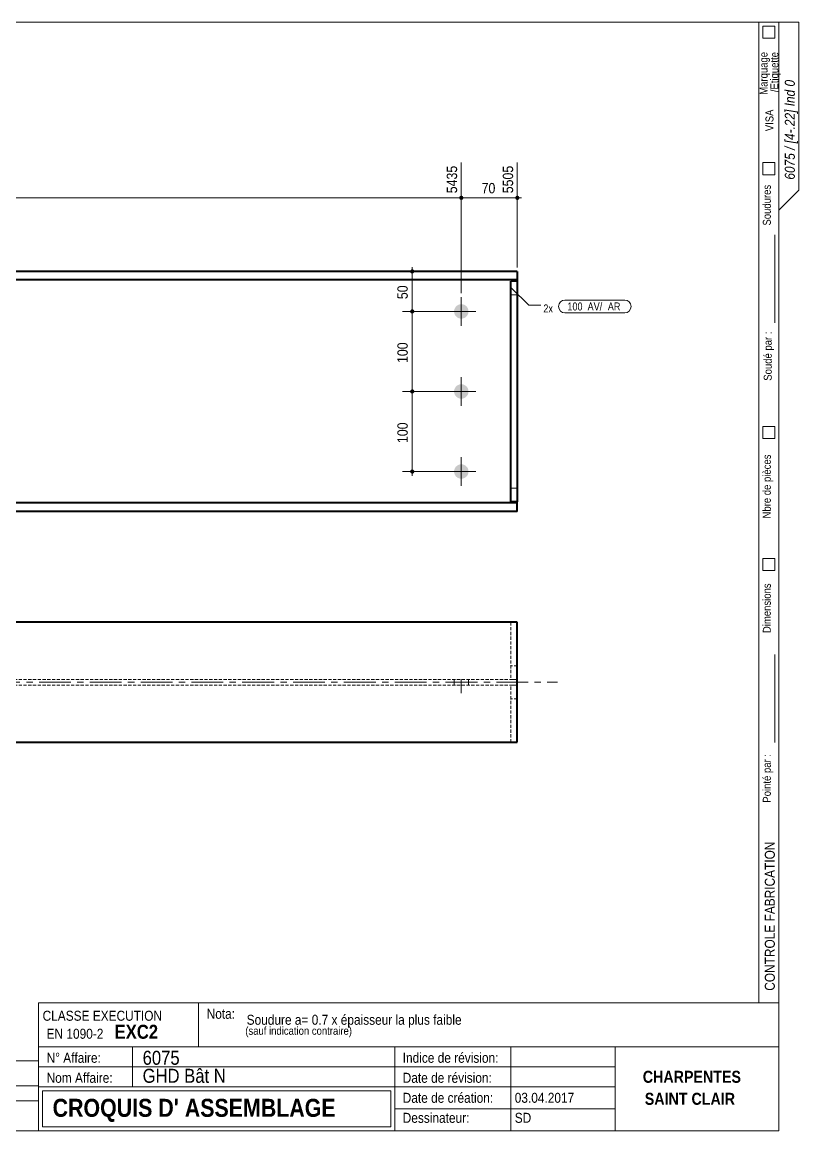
# Model space of a CAD drawing. Header units: millimetres. Extents: x 2 to 410, y 5 to 282.
# Drawn here: x 215.9 to 410, y 5 to 282 of the extents above; entities that cross this region are included whole.
import ezdxf

# ---------------------------------------------------------------- set-up
doc = ezdxf.new("R2010")
doc.units = ezdxf.units.MM
for name, pattern in [('AXES', [12.7, 7.9375, -1.5875, 1.5875, -1.5875]), ('CACHE2', [1.190625, 0.79375, -0.396875]), ('INTERROMPUX2', [9.525, 6.35, -3.175])]:
    doc.linetypes.add(name, pattern=pattern)
for name, color, linetype, lineweight in [('Autre type objet', 1, 'Continuous', 0), ('Axe', 1, 'Continuous', 0), ('Boulon', 7, 'Continuous', 0), ('Cache', 7, 'Continuous', 0), ('Cotation', 7, 'Continuous', 0), ('Feuille dessin', 5, 'Continuous', 0), ('Piece', 2, 'Continuous', 0), ('Repère pièce', 3, 'Continuous', 0)]:
    doc.layers.add(name, color=color, linetype=linetype, lineweight=lineweight)
doc.styles.add('ARIAL', font='ARIAL.TTF')
doc.styles.add('ARIAL_BOLD', font='ARIALBD.TTF')
doc.styles.add('ARIAL_ITALIC', font='ARIALI.TTF')
doc.styles.add('ARIAL_NARROW', font='ARIAL.TTF')
doc.styles.add('COMIC_SANS_MS', font='COMIC.TTF')

# ---------------------------------------------------------------- blocks, each defined once
blk = doc.blocks.new('*A1')
at = {"layer": 'Boulon'}
for points in [[(327.44, 209.69), (327.44, 209.64), (327.44, 209.6), (327.44, 209.55), (327.43, 209.51), (327.43, 209.47), (327.42, 209.42), (327.41, 209.38), (327.4, 209.34), (327.39, 209.29), (327.38, 209.25), (327.37, 209.21), (327.35, 209.17), (327.34, 209.12), (327.32, 209.08), (327.31, 209.04), (327.29, 209), (327.27, 208.96), (327.25, 208.92), (327.23, 208.88), (327.21, 208.84), (327.19, 208.81), (327.17, 208.77), (327.14, 208.73), (327.12, 208.69), (327.09, 208.66), (327.06, 208.62), (327.04, 208.59), (327.01, 208.56), (326.98, 208.52), (326.95, 208.49), (326.92, 208.46), (326.89, 208.43), (326.85, 208.4), (326.82, 208.37), (326.79, 208.34), (326.75, 208.31), (326.72, 208.29), (326.68, 208.26), (326.64, 208.23), (326.61, 208.21), (326.57, 208.19), (326.53, 208.16), (326.49, 208.14), (326.45, 208.12), (326.41, 208.1), (326.37, 208.09), (326.33, 208.07), (326.29, 208.05), (326.25, 208.04), (326.21, 208.02), (326.17, 208.01), (326.12, 208), (326.08, 207.98), (326.04, 207.97), (326, 207.97), (325.95, 207.96), (325.91, 207.95), (325.86, 207.94), (325.82, 207.94), (325.78, 207.94), (325.73, 207.93), (325.69, 207.93), (325.64, 207.93), (325.6, 207.93), (325.56, 207.93), (325.51, 207.94), (325.47, 207.94), (325.42, 207.94), (325.38, 207.95), (325.34, 207.96), (325.29, 207.97), (325.25, 207.97), (325.21, 207.98), (325.16, 208), (325.12, 208.01), (325.08, 208.02), (325.04, 208.04), (325, 208.05), (324.96, 208.07), (324.92, 208.09), (324.88, 208.1), (324.84, 208.12), (324.8, 208.14), (324.76, 208.16), (324.72, 208.19), (324.68, 208.21), (324.64, 208.23), (324.61, 208.26), (324.57, 208.29), (324.54, 208.31), (324.5, 208.34), (324.47, 208.37), (324.44, 208.4), (324.4, 208.43), (324.37, 208.46), (324.34, 208.49), (324.31, 208.52), (324.28, 208.56), (324.25, 208.59), (324.23, 208.62), (324.2, 208.66), (324.17, 208.69), (324.15, 208.73), (324.12, 208.77), (324.1, 208.81), (324.08, 208.84), (324.06, 208.88), (324.04, 208.92), (324.02, 208.96), (324, 209), (323.98, 209.04), (323.97, 209.08), (323.95, 209.12), (323.94, 209.17), (323.92, 209.21), (323.91, 209.25), (323.9, 209.29), (323.89, 209.34), (323.88, 209.38), (323.87, 209.42), (323.86, 209.47), (323.86, 209.51), (323.85, 209.55), (323.85, 209.6), (323.85, 209.64), (323.85, 209.69), (323.84, 209.73), (323.85, 209.77), (323.85, 209.82), (323.85, 209.86), (323.85, 209.91), (323.86, 209.95), (323.86, 209.99), (323.87, 210.04), (323.88, 210.08), (323.89, 210.13), (323.9, 210.17), (323.91, 210.21), (323.92, 210.25), (323.94, 210.3), (323.95, 210.34), (323.97, 210.38), (323.98, 210.42), (324, 210.46), (324.02, 210.5), (324.04, 210.54), (324.06, 210.58), (324.08, 210.62), (324.1, 210.66), (324.12, 210.69), (324.15, 210.73), (324.17, 210.77), (324.2, 210.8), (324.23, 210.84), (324.25, 210.87), (324.28, 210.91), (324.31, 210.94), (324.34, 210.97), (324.37, 211), (324.4, 211.03), (324.44, 211.06), (324.47, 211.09), (324.5, 211.12), (324.54, 211.15), (324.57, 211.18), (324.61, 211.2), (324.64, 211.23), (324.68, 211.25), (324.72, 211.27), (324.76, 211.3), (324.8, 211.32), (324.84, 211.34), (324.88, 211.36), (324.92, 211.38), (324.96, 211.39), (325, 211.41), (325.04, 211.43), (325.08, 211.44), (325.12, 211.45), (325.16, 211.47), (325.21, 211.48), (325.25, 211.49), (325.29, 211.5), (325.34, 211.5), (325.38, 211.51), (325.42, 211.52), (325.47, 211.52), (325.51, 211.53), (325.56, 211.53), (325.6, 211.53), (325.64, 211.53), (325.69, 211.53), (325.73, 211.53), (325.78, 211.53), (325.82, 211.52), (325.86, 211.52), (325.91, 211.51), (325.95, 211.5), (326, 211.5), (326.04, 211.49), (326.08, 211.48), (326.12, 211.47), (326.17, 211.45), (326.21, 211.44), (326.25, 211.43), (326.29, 211.41), (326.33, 211.39), (326.37, 211.38), (326.41, 211.36), (326.45, 211.34), (326.49, 211.32), (326.53, 211.3), (326.57, 211.27), (326.61, 211.25), (326.64, 211.23), (326.68, 211.2), (326.72, 211.18), (326.75, 211.15), (326.79, 211.12), (326.82, 211.09), (326.85, 211.06), (326.89, 211.03), (326.92, 211), (326.95, 210.97), (326.98, 210.94), (327.01, 210.91), (327.04, 210.87), (327.06, 210.84), (327.09, 210.8), (327.12, 210.77), (327.14, 210.73), (327.17, 210.69), (327.19, 210.66), (327.21, 210.62), (327.23, 210.58), (327.25, 210.54), (327.27, 210.5), (327.29, 210.46), (327.31, 210.42), (327.32, 210.38), (327.34, 210.34), (327.35, 210.3), (327.37, 210.25), (327.38, 210.21), (327.39, 210.17), (327.4, 210.13), (327.41, 210.08), (327.42, 210.04), (327.43, 209.99), (327.43, 209.95), (327.44, 209.91), (327.44, 209.86), (327.44, 209.82), (327.44, 209.77), (327.44, 209.73)], [(327.44, 189.69), (327.44, 189.64), (327.44, 189.6), (327.44, 189.55), (327.43, 189.51), (327.43, 189.47), (327.42, 189.42), (327.41, 189.38), (327.4, 189.34), (327.39, 189.29), (327.38, 189.25), (327.37, 189.21), (327.35, 189.17), (327.34, 189.12), (327.32, 189.08), (327.31, 189.04), (327.29, 189), (327.27, 188.96), (327.25, 188.92), (327.23, 188.88), (327.21, 188.84), (327.19, 188.81), (327.17, 188.77), (327.14, 188.73), (327.12, 188.69), (327.09, 188.66), (327.06, 188.62), (327.04, 188.59), (327.01, 188.56), (326.98, 188.52), (326.95, 188.49), (326.92, 188.46), (326.89, 188.43), (326.85, 188.4), (326.82, 188.37), (326.79, 188.34), (326.75, 188.31), (326.72, 188.29), (326.68, 188.26), (326.64, 188.23), (326.61, 188.21), (326.57, 188.19), (326.53, 188.16), (326.49, 188.14), (326.45, 188.12), (326.41, 188.1), (326.37, 188.09), (326.33, 188.07), (326.29, 188.05), (326.25, 188.04), (326.21, 188.02), (326.17, 188.01), (326.12, 188), (326.08, 187.98), (326.04, 187.97), (326, 187.97), (325.95, 187.96), (325.91, 187.95), (325.86, 187.94), (325.82, 187.94), (325.78, 187.94), (325.73, 187.93), (325.69, 187.93), (325.64, 187.93), (325.6, 187.93), (325.56, 187.93), (325.51, 187.94), (325.47, 187.94), (325.42, 187.94), (325.38, 187.95), (325.34, 187.96), (325.29, 187.97), (325.25, 187.97), (325.21, 187.98), (325.16, 188), (325.12, 188.01), (325.08, 188.02), (325.04, 188.04), (325, 188.05), (324.96, 188.07), (324.92, 188.09), (324.88, 188.1), (324.84, 188.12), (324.8, 188.14), (324.76, 188.16), (324.72, 188.19), (324.68, 188.21), (324.64, 188.23), (324.61, 188.26), (324.57, 188.29), (324.54, 188.31), (324.5, 188.34), (324.47, 188.37), (324.44, 188.4), (324.4, 188.43), (324.37, 188.46), (324.34, 188.49), (324.31, 188.52), (324.28, 188.56), (324.25, 188.59), (324.23, 188.62), (324.2, 188.66), (324.17, 188.69), (324.15, 188.73), (324.12, 188.77), (324.1, 188.81), (324.08, 188.84), (324.06, 188.88), (324.04, 188.92), (324.02, 188.96), (324, 189), (323.98, 189.04), (323.97, 189.08), (323.95, 189.12), (323.94, 189.17), (323.92, 189.21), (323.91, 189.25), (323.9, 189.29), (323.89, 189.34), (323.88, 189.38), (323.87, 189.42), (323.86, 189.47), (323.86, 189.51), (323.85, 189.55), (323.85, 189.6), (323.85, 189.64), (323.85, 189.69), (323.84, 189.73), (323.85, 189.77), (323.85, 189.82), (323.85, 189.86), (323.85, 189.91), (323.86, 189.95), (323.86, 189.99), (323.87, 190.04), (323.88, 190.08), (323.89, 190.13), (323.9, 190.17), (323.91, 190.21), (323.92, 190.25), (323.94, 190.3), (323.95, 190.34), (323.97, 190.38), (323.98, 190.42), (324, 190.46), (324.02, 190.5), (324.04, 190.54), (324.06, 190.58), (324.08, 190.62), (324.1, 190.66), (324.12, 190.69), (324.15, 190.73), (324.17, 190.77), (324.2, 190.8), (324.23, 190.84), (324.25, 190.87), (324.28, 190.91), (324.31, 190.94), (324.34, 190.97), (324.37, 191), (324.4, 191.03), (324.44, 191.06), (324.47, 191.09), (324.5, 191.12), (324.54, 191.15), (324.57, 191.18), (324.61, 191.2), (324.64, 191.23), (324.68, 191.25), (324.72, 191.27), (324.76, 191.3), (324.8, 191.32), (324.84, 191.34), (324.88, 191.36), (324.92, 191.38), (324.96, 191.39), (325, 191.41), (325.04, 191.43), (325.08, 191.44), (325.12, 191.45), (325.16, 191.47), (325.21, 191.48), (325.25, 191.49), (325.29, 191.5), (325.34, 191.5), (325.38, 191.51), (325.42, 191.52), (325.47, 191.52), (325.51, 191.53), (325.56, 191.53), (325.6, 191.53), (325.64, 191.53), (325.69, 191.53), (325.73, 191.53), (325.78, 191.53), (325.82, 191.52), (325.86, 191.52), (325.91, 191.51), (325.95, 191.5), (326, 191.5), (326.04, 191.49), (326.08, 191.48), (326.12, 191.47), (326.17, 191.45), (326.21, 191.44), (326.25, 191.43), (326.29, 191.41), (326.33, 191.39), (326.37, 191.38), (326.41, 191.36), (326.45, 191.34), (326.49, 191.32), (326.53, 191.3), (326.57, 191.27), (326.61, 191.25), (326.64, 191.23), (326.68, 191.2), (326.72, 191.18), (326.75, 191.15), (326.79, 191.12), (326.82, 191.09), (326.85, 191.06), (326.89, 191.03), (326.92, 191), (326.95, 190.97), (326.98, 190.94), (327.01, 190.91), (327.04, 190.87), (327.06, 190.84), (327.09, 190.8), (327.12, 190.77), (327.14, 190.73), (327.17, 190.69), (327.19, 190.66), (327.21, 190.62), (327.23, 190.58), (327.25, 190.54), (327.27, 190.5), (327.29, 190.46), (327.31, 190.42), (327.32, 190.38), (327.34, 190.34), (327.35, 190.3), (327.37, 190.25), (327.38, 190.21), (327.39, 190.17), (327.4, 190.13), (327.41, 190.08), (327.42, 190.04), (327.43, 189.99), (327.43, 189.95), (327.44, 189.91), (327.44, 189.86), (327.44, 189.82), (327.44, 189.77), (327.44, 189.73)], [(327.44, 169.69), (327.44, 169.64), (327.44, 169.6), (327.44, 169.55), (327.43, 169.51), (327.43, 169.47), (327.42, 169.42), (327.41, 169.38), (327.4, 169.34), (327.39, 169.29), (327.38, 169.25), (327.37, 169.21), (327.35, 169.17), (327.34, 169.12), (327.32, 169.08), (327.31, 169.04), (327.29, 169), (327.27, 168.96), (327.25, 168.92), (327.23, 168.88), (327.21, 168.84), (327.19, 168.81), (327.17, 168.77), (327.14, 168.73), (327.12, 168.69), (327.09, 168.66), (327.06, 168.62), (327.04, 168.59), (327.01, 168.56), (326.98, 168.52), (326.95, 168.49), (326.92, 168.46), (326.89, 168.43), (326.85, 168.4), (326.82, 168.37), (326.79, 168.34), (326.75, 168.31), (326.72, 168.29), (326.68, 168.26), (326.64, 168.23), (326.61, 168.21), (326.57, 168.19), (326.53, 168.16), (326.49, 168.14), (326.45, 168.12), (326.41, 168.1), (326.37, 168.09), (326.33, 168.07), (326.29, 168.05), (326.25, 168.04), (326.21, 168.02), (326.17, 168.01), (326.12, 168), (326.08, 167.98), (326.04, 167.97), (326, 167.97), (325.95, 167.96), (325.91, 167.95), (325.86, 167.94), (325.82, 167.94), (325.78, 167.94), (325.73, 167.93), (325.69, 167.93), (325.64, 167.93), (325.6, 167.93), (325.56, 167.93), (325.51, 167.94), (325.47, 167.94), (325.42, 167.94), (325.38, 167.95), (325.34, 167.96), (325.29, 167.97), (325.25, 167.97), (325.21, 167.98), (325.16, 168), (325.12, 168.01), (325.08, 168.02), (325.04, 168.04), (325, 168.05), (324.96, 168.07), (324.92, 168.09), (324.88, 168.1), (324.84, 168.12), (324.8, 168.14), (324.76, 168.16), (324.72, 168.19), (324.68, 168.21), (324.64, 168.23), (324.61, 168.26), (324.57, 168.29), (324.54, 168.31), (324.5, 168.34), (324.47, 168.37), (324.44, 168.4), (324.4, 168.43), (324.37, 168.46), (324.34, 168.49), (324.31, 168.52), (324.28, 168.56), (324.25, 168.59), (324.23, 168.62), (324.2, 168.66), (324.17, 168.69), (324.15, 168.73), (324.12, 168.77), (324.1, 168.81), (324.08, 168.84), (324.06, 168.88), (324.04, 168.92), (324.02, 168.96), (324, 169), (323.98, 169.04), (323.97, 169.08), (323.95, 169.12), (323.94, 169.17), (323.92, 169.21), (323.91, 169.25), (323.9, 169.29), (323.89, 169.34), (323.88, 169.38), (323.87, 169.42), (323.86, 169.47), (323.86, 169.51), (323.85, 169.55), (323.85, 169.6), (323.85, 169.64), (323.85, 169.69), (323.84, 169.73), (323.85, 169.77), (323.85, 169.82), (323.85, 169.86), (323.85, 169.91), (323.86, 169.95), (323.86, 169.99), (323.87, 170.04), (323.88, 170.08), (323.89, 170.13), (323.9, 170.17), (323.91, 170.21), (323.92, 170.25), (323.94, 170.3), (323.95, 170.34), (323.97, 170.38), (323.98, 170.42), (324, 170.46), (324.02, 170.5), (324.04, 170.54), (324.06, 170.58), (324.08, 170.62), (324.1, 170.66), (324.12, 170.69), (324.15, 170.73), (324.17, 170.77), (324.2, 170.8), (324.23, 170.84), (324.25, 170.87), (324.28, 170.91), (324.31, 170.94), (324.34, 170.97), (324.37, 171), (324.4, 171.03), (324.44, 171.06), (324.47, 171.09), (324.5, 171.12), (324.54, 171.15), (324.57, 171.18), (324.61, 171.2), (324.64, 171.23), (324.68, 171.25), (324.72, 171.27), (324.76, 171.3), (324.8, 171.32), (324.84, 171.34), (324.88, 171.36), (324.92, 171.38), (324.96, 171.39), (325, 171.41), (325.04, 171.43), (325.08, 171.44), (325.12, 171.45), (325.16, 171.47), (325.21, 171.48), (325.25, 171.49), (325.29, 171.5), (325.34, 171.5), (325.38, 171.51), (325.42, 171.52), (325.47, 171.52), (325.51, 171.53), (325.56, 171.53), (325.6, 171.53), (325.64, 171.53), (325.69, 171.53), (325.73, 171.53), (325.78, 171.53), (325.82, 171.52), (325.86, 171.52), (325.91, 171.51), (325.95, 171.5), (326, 171.5), (326.04, 171.49), (326.08, 171.48), (326.12, 171.47), (326.17, 171.45), (326.21, 171.44), (326.25, 171.43), (326.29, 171.41), (326.33, 171.39), (326.37, 171.38), (326.41, 171.36), (326.45, 171.34), (326.49, 171.32), (326.53, 171.3), (326.57, 171.27), (326.61, 171.25), (326.64, 171.23), (326.68, 171.2), (326.72, 171.18), (326.75, 171.15), (326.79, 171.12), (326.82, 171.09), (326.85, 171.06), (326.89, 171.03), (326.92, 171), (326.95, 170.97), (326.98, 170.94), (327.01, 170.91), (327.04, 170.87), (327.06, 170.84), (327.09, 170.8), (327.12, 170.77), (327.14, 170.73), (327.17, 170.69), (327.19, 170.66), (327.21, 170.62), (327.23, 170.58), (327.25, 170.54), (327.27, 170.5), (327.29, 170.46), (327.31, 170.42), (327.32, 170.38), (327.34, 170.34), (327.35, 170.3), (327.37, 170.25), (327.38, 170.21), (327.39, 170.17), (327.4, 170.13), (327.41, 170.08), (327.42, 170.04), (327.43, 169.99), (327.43, 169.95), (327.44, 169.91), (327.44, 169.86), (327.44, 169.82), (327.44, 169.77), (327.44, 169.73)]]:
    blk.add_hatch(color=256, dxfattribs=at).paths.add_polyline_path(points, flags=17)
at = {"layer": 'Boulon', "linetype": 'Continuous', "lineweight": 0}
for p, q in [((325.64, 213.33), (325.64, 206.13)), ((322.04, 209.73), (329.24, 209.73)), ((325.64, 193.33), (325.64, 186.13)), ((322.04, 189.73), (329.24, 189.73)), ((325.64, 173.33), (325.64, 166.13)), ((322.04, 169.73), (329.24, 169.73))]:
    blk.add_line(p, q, dxfattribs=at)
blk = doc.blocks.new('*A3')
at = {"layer": 'Cache', "color": 7, "linetype": 'CACHE2', "lineweight": 20}
blk.add_line((339.644337, 162.190804), (339.644337, 217.270803), dxfattribs=at)
at = {"layer": 'Piece', "color": 2, "linetype": 'Continuous', "lineweight": 40}
for p, q in [((339.644337, 219.730803), (182.014338, 219.730803)), ((339.644337, 219.730803), (339.644337, 217.270803)), ((339.644337, 217.590803), (182.014338, 217.590803)), ((339.644337, 161.870803), (182.014338, 161.870803)), ((339.644337, 159.730803), (339.644337, 162.190804)), ((339.644337, 159.730803), (182.014338, 159.730803))]:
    blk.add_line(p, q, dxfattribs=at)
blk = doc.blocks.new('*A4')
at = {"layer": 'Cache', "color": 7, "linetype": 'CACHE2', "lineweight": 20}
for p, q in [((339.644337, 213.870803), (338.044337, 213.870803)), ((339.644337, 165.590804), (338.044337, 165.590804)), ((338.044337, 165.590804), (338.044337, 162.190804)), ((339.644337, 162.190804), (339.644337, 165.590804))]:
    blk.add_line(p, q, dxfattribs=at)
at = {"layer": 'Piece', "color": 2, "linetype": 'Continuous', "lineweight": 40}
for p, q in [((339.644338, 217.270803), (338.044338, 217.270803)), ((338.044338, 162.190804), (338.044338, 217.270803)), ((339.644338, 217.270803), (339.644338, 162.190804)), ((339.644338, 162.190804), (338.044338, 162.190804))]:
    blk.add_line(p, q, dxfattribs=at)
blk = doc.blocks.new('*A5')
at = {"layer": 'Cache', "color": 7, "linetype": 'CACHE2', "lineweight": 20}
for p, q in [((339.644336, 217.270803), (338.044335, 217.270803)), ((338.044336, 217.270803), (338.044335, 162.190804)), ((339.644335, 162.190804), (339.644336, 217.270803)), ((338.044336, 213.870803), (339.644336, 213.870803)), ((338.044336, 165.590804), (339.644336, 165.590804)), ((338.044335, 162.190804), (339.644336, 162.190804))]:
    blk.add_line(p, q, dxfattribs=at)
blk = doc.blocks.new('*A6')
at = {"layer": 'Boulon', "linetype": 'INTERROMPUX2', "lineweight": 0}
for p, q in [((323.844622, 116.363803), (323.844622, 117.783803)), ((323.844622, 116.363803), (323.844622, 117.783803)), ((323.844622, 116.363803), (323.844622, 117.783803)), ((325.644622, 114.363802), (325.644622, 117.783802)), ((325.644622, 114.363802), (325.644622, 117.783802)), ((325.644622, 114.363802), (325.644622, 117.783802)), ((327.444622, 116.363803), (327.444622, 117.783803)), ((327.444622, 116.363803), (327.444622, 117.783803)), ((327.444622, 116.363803), (327.444622, 117.783803))]:
    blk.add_line(p, q, dxfattribs=at)
blk = doc.blocks.new('*A8')
at = {"layer": 'Axe', "color": 1, "linetype": 'AXES', "lineweight": 15}
blk.add_line((182.014338, 117.073803), (349.644337, 117.073803), dxfattribs=at)
at = {"layer": 'Cache', "color": 7, "linetype": 'CACHE2', "lineweight": 20}
for p, q in [((339.644337, 117.783803), (182.014338, 117.783803)), ((339.644337, 116.363803), (182.014338, 116.363803))]:
    blk.add_line(p, q, dxfattribs=at)
at = {"layer": 'Piece', "color": 2, "linetype": 'Continuous', "lineweight": 40}
for p, q in [((339.644337, 132.073803), (182.014338, 132.073803)), ((339.644337, 102.073803), (339.644337, 132.073803)), ((182.014338, 102.073803), (339.644337, 102.073803))]:
    blk.add_line(p, q, dxfattribs=at)
blk = doc.blocks.new('*A9')
at = {"layer": 'Cache', "color": 7, "linetype": 'CACHE2', "lineweight": 20}
for p, q in [((338.044338, 102.0938), (338.044337, 116.3438)), ((338.044337, 116.3438), (339.644337, 116.3438)), ((339.644338, 102.0938), (339.644337, 116.3438)), ((339.644337, 112.9438), (338.044337, 112.9438)), ((339.644338, 102.0938), (338.044338, 102.0938))]:
    blk.add_line(p, q, dxfattribs=at)
blk = doc.blocks.new('*A10')
at = {"layer": 'Cache', "color": 7, "linetype": 'CACHE2', "lineweight": 20}
for p, q in [((339.644335, 132.0538), (338.044335, 132.0538)), ((338.044335, 132.0538), (338.044336, 117.8038)), ((339.644336, 117.8038), (339.644335, 132.0538)), ((339.644336, 121.2038), (338.044336, 121.2038)), ((338.044336, 117.8038), (339.644336, 117.8038))]:
    blk.add_line(p, q, dxfattribs=at)
blk = doc.blocks.new('*A11')
at = {"layer": 'Feuille dessin', "linetype": 'Continuous', "lineweight": 0}
for p, q in [((405, 282), (5, 282)), ((405, 5), (405, 282)), ((5, 5), (405, 5))]:
    blk.add_line(p, q, dxfattribs=at)
blk = doc.blocks.new('*A12')
at = {"layer": 'Autre type objet', "linetype": 'Continuous', "lineweight": 0}
for p, q in [((400, 37), (400, 282)), ((400, 282), (410, 282)), ((401, 281), (401, 278)), ((404, 281), (401, 281)), ((404, 278), (404, 281)), ((405, 37), (405, 282)), ((410, 282), (410, 240)), ((401, 278), (404, 278)), ((404, 246.898947), (401, 246.898947)), ((401, 246.898947), (401, 243.898947)), ((404, 243.898947), (404, 246.898947)), ((401, 243.898947), (404, 243.898947)), ((410, 240), (405, 235)), ((404, 206.87143), (404, 228.87143)), ((401, 181), (401, 178)), ((404, 181), (401, 181)), ((404, 178), (404, 181)), ((401, 178), (404, 178)), ((401, 148), (401, 145)), ((404, 148), (401, 148)), ((404, 145), (404, 148)), ((401, 145), (404, 145)), ((404, 102), (404, 124)), ((400, 37), (405, 37))]:
    blk.add_line(p, q, dxfattribs=at)
at = {"layer": 'Autre type objet', "width": 0.85}
for s, height, style, p in [('Marquage', 2, 'ARIAL', (402.175102, 263.861793)), ('/Etiquette', 2, 'ARIAL', (404.882157, 264.509258)), ('6075 / [4-.22] Ind 0', 2.5, 'ARIAL_ITALIC', (409, 242.657715)), ('VISA', 2, 'ARIAL', (403.660159, 254.754913)), ('Soudures', 2, 'ARIAL', (403, 231.189963)), ('Soudé par :', 2, 'ARIAL', (403.230161, 192.415081)), ('Nbre de pièces', 2, 'ARIAL', (403, 158)), ('Dimensions', 2, 'ARIAL', (403, 129.364258)), ('Pointé par :', 2, 'ARIAL', (403, 87)), ('CONTROLE FABRICATION', 2.5, 'ARIAL', (404, 40))]:
    blk.add_text(s, height=height, rotation=90, dxfattribs=dict(at, style=style)).set_placement(p)
blk = doc.blocks.new('*A13')
at = {"layer": 'Autre type objet', "linetype": 'Continuous', "lineweight": 0}
for p, q in [((220, 37), (405, 37)), ((220, 37), (220, 26)), ((260, 37), (260, 26)), ((405, 37), (405, 26)), ((220, 26), (405, 26))]:
    blk.add_line(p, q, dxfattribs=at)
at = {"layer": 'Autre type objet', "width": 0.85}
for s, height, style, p in [('CLASSE EXECUTION', 2.5, 'ARIAL', (221, 32.5)), ('Nota:', 2.5, 'ARIAL', (262, 33)), ('Soudure a= 0.7 x épaisseur la plus faible', 2.5, 'ARIAL', (272, 31.5)), ('EN 1090-2', 2.5, 'ARIAL', (222, 28)), ('EXC2', 3.5, 'ARIAL_BOLD', (239, 28)), (' (sauf indication contraire)', 2, 'ARIAL', (271, 29))]:
    blk.add_text(s, height=height, dxfattribs=dict(at, style=style)).set_placement(p)
blk = doc.blocks.new('*A14')
at = {"layer": 'Autre type objet', "linetype": 'Continuous', "lineweight": 0}
for p, q in [((35, 22.526986), (220, 22.526986)), ((35.000031, 22.526887), (35, 12.5)), ((89, 22.192397), (124, 22.192397)), ((89, 16.624117), (89, 22.192397)), ((124, 22.192397), (124, 16.624117)), ((177.006307, 22.526553), (177, 12.5)), ((197.000069, 22.525594), (197, 12.5)), ((219.999994, 22.526914), (220, 12.5)), ((124, 16.624117), (89, 16.624117)), ((35, 16.25), (220, 16.25)), ((54, 16.25), (54, 12.5)), ((101, 16.25), (101, 12.5)), ((111, 16.25), (111, 12.5)), ((130, 16.25), (130, 12.5)), ((159, 16.25), (159, 12.5)), ((35, 12.5), (220, 12.5)), ((35, 12.5), (35, 8.75)), ((54, 12.5), (54, 8.75)), ((101, 12.5), (101, 8.75)), ((111, 12.5), (111, 8.75)), ((130, 12.5), (130, 8.75)), ((159, 12.5), (159, 8.75)), ((177, 12.5), (177, 8.75)), ((197, 12.5), (197, 8.75)), ((220, 12.5), (220, 8.75)), ((35, 8.75), (35, 5)), ((54, 8.75), (54, 5)), ((101, 8.75), (101, 5)), ((111, 8.75), (111, 5)), ((130, 8.75), (130, 5)), ((159, 8.75), (159, 5)), ((177, 8.75), (177, 5)), ((197, 8.75), (197, 5)), ((220, 8.75), (220, 5))]:
    blk.add_line(p, q, dxfattribs=at)
at = {"layer": 'Autre type objet', "width": 0.85}
for s, height, style, p in [('TOLERANCES ESSENTIELLES CONFORMES A LA NORME 1090-1', 2.5, 'ARIAL_BOLD', (38, 23.677143)), ('LISTE POUR UN ASSEMBLAGE:', 2.5, 'ARIAL', (36, 18.028635)), ('Rep:', 3, 'ARIAL_NARROW', (89.824804, 17.841901)), ('4-22', 4, 'ARIAL', (100.65625, 17.5)), ('Qtité:', 3, 'ARIAL', (131.03794, 17.899058)), ('1', 3.5, 'ARIAL', (140.83694, 17.899058)), ('6.5', 3.5, 'ARIAL', (183.758911, 17.5)), ('234.9', 3.5, 'ARIAL', (203.3302, 17.5)), ('Repère', 2.5, 'ARIAL', (39, 13.5)), ('Profil', 2.5, 'ARIAL', (72, 13.5)), ('Qté', 2.5, 'ARIAL', (103, 13.5)), ('Matériau', 2.5, 'ARIAL', (114, 13.5)), ('Revêtement', 2.5, 'ARIAL', (134, 13.5)), ('Longueur', 2.5, 'ARIAL', (161, 13.5)), ('Peinture', 2.5, 'ARIAL', (180, 13.5)), ('Poids', 2.5, 'ARIAL', (204, 13.5)), ('54', 2, 'ARIAL', (37, 10)), ('IPE300', 2, 'ARIAL', (55, 9.75)), ('1', 2, 'ARIAL', (107.186523, 9.75)), ('S275JR', 2, 'ARIAL', (116.259277, 9.75)), ('PEINTURE', 2, 'ARIAL', (137.896973, 9.75)), ('5505', 2, 'ARIAL', (166.070312, 9.75)), ('6.4', 2, 'ARIAL', (187.295898, 9.75)), ('232.5', 2, 'ARIAL', (206.663086, 10)), ('100', 2, 'ARIAL', (37, 6.25)), ('PL8*71', 2, 'ARIAL', (55, 6)), ('2', 2, 'ARIAL', (107.186523, 6)), ('S235JR', 2, 'ARIAL', (116.259277, 6)), ('275', 2, 'ARIAL', (167.553711, 6)), ('0.0', 2, 'ARIAL', (187.295898, 6)), ('1.2', 2, 'ARIAL', (209.629883, 6.25))]:
    blk.add_text(s, height=height, dxfattribs=dict(at, style=style)).set_placement(p)
blk = doc.blocks.new('*A15')
at = {"layer": 'Autre type objet', "linetype": 'Continuous', "lineweight": 0}
for p, q in [((220, 26), (405, 26)), ((220, 26), (220, 5)), ((243.5, 26), (243.5, 16)), ((309, 26), (309, 5)), ((338, 26), (338, 5)), ((364.113616, 5), (364.113616, 26)), ((405, 5), (405, 26)), ((220, 21), (364.091573, 20.947521)), ((220, 16), (309, 16)), ((221, 15), (308, 15)), ((221, 6), (221, 15)), ((308, 15), (308, 6)), ((309, 16), (364.1638, 15.995557)), ((309, 10.5), (364.091381, 10.5)), ((308, 6), (221, 6)), ((220, 5), (405, 5))]:
    blk.add_line(p, q, dxfattribs=at)
at = {"layer": 'Autre type objet', "width": 0.85}
for s, height, style, p in [('6075', 3.5, 'ARIAL', (246, 21.5)), ('N° Affaire:', 2.5, 'ARIAL_NARROW', (222, 22)), ('Indice de révision:', 2.5, 'ARIAL_NARROW', (311, 22)), ('Nom Affaire:', 2.5, 'ARIAL_NARROW', (222, 17)), ('GHD Bât N', 3.5, 'ARIAL', (246, 17)), ('Date de révision:', 2.5, 'ARIAL_NARROW', (311, 17)), ('CHARPENTES', 3, 'ARIAL_BOLD', (371, 17)), ('Date de création:', 2.5, 'ARIAL_NARROW', (311, 12)), ('03.04.2017', 2.5, 'ARIAL', (339, 12)), ('SAINT CLAIR', 3, 'ARIAL_BOLD', (371.5, 11.5)), ("CROQUIS D' ASSEMBLAGE", 4.5, 'ARIAL_BOLD', (223.5, 8.5)), ('Dessinateur:', 2.5, 'ARIAL_NARROW', (311, 7)), ('SD', 2.5, 'ARIAL', (339, 7))]:
    blk.add_text(s, height=height, dxfattribs=dict(at, style=style)).set_placement(p)
blk = doc.blocks.new('*A20')
at = {"layer": 'Cotation'}
for points in [[(313.35, 189.21), (313.33, 189.21), (313.3, 189.22), (313.28, 189.22), (313.25, 189.23), (313.23, 189.23), (313.2, 189.24), (313.18, 189.25), (313.15, 189.26), (313.13, 189.27), (313.11, 189.28), (313.09, 189.3), (313.07, 189.31), (313.05, 189.33), (313.03, 189.35), (313.01, 189.36), (312.99, 189.38), (312.97, 189.4), (312.96, 189.42), (312.94, 189.44), (312.93, 189.46), (312.92, 189.49), (312.91, 189.51), (312.9, 189.53), (312.89, 189.56), (312.88, 189.58), (312.87, 189.6), (312.87, 189.63), (312.86, 189.65), (312.86, 189.68), (312.86, 189.71), (312.86, 189.73), (312.86, 189.76), (312.86, 189.78), (312.86, 189.81), (312.87, 189.83), (312.87, 189.86), (312.88, 189.88), (312.89, 189.91), (312.9, 189.93), (312.91, 189.95), (312.92, 189.98), (312.93, 190), (312.94, 190.02), (312.96, 190.04), (312.97, 190.06), (312.99, 190.08), (313.01, 190.1), (313.03, 190.12), (313.05, 190.13), (313.07, 190.15), (313.09, 190.16), (313.11, 190.18), (313.13, 190.19), (313.15, 190.2), (313.18, 190.21), (313.2, 190.22), (313.23, 190.23), (313.25, 190.24), (313.28, 190.24), (313.3, 190.25), (313.33, 190.25), (313.35, 190.25), (313.38, 190.25), (313.4, 190.25), (313.43, 190.25), (313.45, 190.25), (313.48, 190.24), (313.5, 190.24), (313.53, 190.23), (313.55, 190.22), (313.58, 190.21), (313.6, 190.2), (313.62, 190.19), (313.64, 190.18), (313.67, 190.16), (313.69, 190.15), (313.71, 190.13), (313.73, 190.12), (313.74, 190.1), (313.76, 190.08), (313.78, 190.06), (313.79, 190.04), (313.81, 190.02), (313.82, 190), (313.84, 189.98), (313.85, 189.95), (313.86, 189.93), (313.87, 189.91), (313.87, 189.88), (313.88, 189.86), (313.89, 189.83), (313.89, 189.81), (313.89, 189.78), (313.9, 189.76), (313.9, 189.73), (313.9, 189.71), (313.89, 189.68), (313.89, 189.65), (313.89, 189.63), (313.88, 189.6), (313.87, 189.58), (313.87, 189.56), (313.86, 189.53), (313.85, 189.51), (313.84, 189.49), (313.82, 189.46), (313.81, 189.44), (313.79, 189.42), (313.78, 189.4), (313.76, 189.38), (313.74, 189.36), (313.73, 189.35), (313.71, 189.33), (313.69, 189.31), (313.67, 189.3), (313.64, 189.28), (313.62, 189.27), (313.6, 189.26), (313.58, 189.25), (313.55, 189.24), (313.53, 189.23), (313.5, 189.23), (313.48, 189.22), (313.45, 189.22), (313.43, 189.21), (313.4, 189.21), (313.38, 189.21)], [(313.35, 169.21), (313.33, 169.21), (313.3, 169.22), (313.28, 169.22), (313.25, 169.23), (313.23, 169.23), (313.2, 169.24), (313.18, 169.25), (313.15, 169.26), (313.13, 169.27), (313.11, 169.28), (313.09, 169.3), (313.07, 169.31), (313.05, 169.33), (313.03, 169.35), (313.01, 169.36), (312.99, 169.38), (312.97, 169.4), (312.96, 169.42), (312.94, 169.44), (312.93, 169.46), (312.92, 169.49), (312.91, 169.51), (312.9, 169.53), (312.89, 169.56), (312.88, 169.58), (312.87, 169.6), (312.87, 169.63), (312.86, 169.65), (312.86, 169.68), (312.86, 169.71), (312.86, 169.73), (312.86, 169.76), (312.86, 169.78), (312.86, 169.81), (312.87, 169.83), (312.87, 169.86), (312.88, 169.88), (312.89, 169.91), (312.9, 169.93), (312.91, 169.95), (312.92, 169.98), (312.93, 170), (312.94, 170.02), (312.96, 170.04), (312.97, 170.06), (312.99, 170.08), (313.01, 170.1), (313.03, 170.12), (313.05, 170.13), (313.07, 170.15), (313.09, 170.16), (313.11, 170.18), (313.13, 170.19), (313.15, 170.2), (313.18, 170.21), (313.2, 170.22), (313.23, 170.23), (313.25, 170.24), (313.28, 170.24), (313.3, 170.25), (313.33, 170.25), (313.35, 170.25), (313.38, 170.25), (313.4, 170.25), (313.43, 170.25), (313.45, 170.25), (313.48, 170.24), (313.5, 170.24), (313.53, 170.23), (313.55, 170.22), (313.58, 170.21), (313.6, 170.2), (313.62, 170.19), (313.64, 170.18), (313.67, 170.16), (313.69, 170.15), (313.71, 170.13), (313.73, 170.12), (313.74, 170.1), (313.76, 170.08), (313.78, 170.06), (313.79, 170.04), (313.81, 170.02), (313.82, 170), (313.84, 169.98), (313.85, 169.95), (313.86, 169.93), (313.87, 169.91), (313.87, 169.88), (313.88, 169.86), (313.89, 169.83), (313.89, 169.81), (313.89, 169.78), (313.9, 169.76), (313.9, 169.73), (313.9, 169.71), (313.89, 169.68), (313.89, 169.65), (313.89, 169.63), (313.88, 169.6), (313.87, 169.58), (313.87, 169.56), (313.86, 169.53), (313.85, 169.51), (313.84, 169.49), (313.82, 169.46), (313.81, 169.44), (313.79, 169.42), (313.78, 169.4), (313.76, 169.38), (313.74, 169.36), (313.73, 169.35), (313.71, 169.33), (313.69, 169.31), (313.67, 169.3), (313.64, 169.28), (313.62, 169.27), (313.6, 169.26), (313.58, 169.25), (313.55, 169.24), (313.53, 169.23), (313.5, 169.23), (313.48, 169.22), (313.45, 169.22), (313.43, 169.21), (313.4, 169.21), (313.38, 169.21)]]:
    blk.add_hatch(color=256, dxfattribs=at).paths.add_polyline_path(points, flags=17)
at = {"layer": 'Cotation', "linetype": 'Continuous', "lineweight": 0}
for p, q in [((324.64, 189.73), (310.96, 189.73)), ((312.34, 189.73), (314.42, 189.73)), ((313.38, 190.77), (313.38, 188.69)), ((313.38, 189.73), (313.38, 190.77)), ((313.38, 169.73), (313.38, 189.73)), ((324.64, 169.73), (310.96, 169.73)), ((312.34, 169.73), (314.42, 169.73)), ((313.38, 170.77), (313.38, 168.69)), ((313.38, 169.73), (313.38, 168.69))]:
    blk.add_line(p, q, dxfattribs=at)
at = {"layer": 'Cotation'}
for p in [(313.38, 189.73), (313.38, 169.73)]:
    blk.add_point(p, dxfattribs=at)
at = {"layer": 'Cotation', "style": 'ARIAL', "width": 0.85}
blk.add_text('100', height=2.6, rotation=90.0002, dxfattribs=at).set_placement((312.26, 176.84))
blk = doc.blocks.new('*A21')
at = {"layer": 'Cotation'}
for points in [[(313.35, 209.21), (313.33, 209.21), (313.3, 209.22), (313.28, 209.22), (313.25, 209.23), (313.23, 209.23), (313.2, 209.24), (313.18, 209.25), (313.15, 209.26), (313.13, 209.27), (313.11, 209.28), (313.09, 209.3), (313.07, 209.31), (313.05, 209.33), (313.03, 209.35), (313.01, 209.36), (312.99, 209.38), (312.97, 209.4), (312.96, 209.42), (312.94, 209.44), (312.93, 209.46), (312.92, 209.49), (312.91, 209.51), (312.9, 209.53), (312.89, 209.56), (312.88, 209.58), (312.87, 209.6), (312.87, 209.63), (312.86, 209.65), (312.86, 209.68), (312.86, 209.71), (312.86, 209.73), (312.86, 209.76), (312.86, 209.78), (312.86, 209.81), (312.87, 209.83), (312.87, 209.86), (312.88, 209.88), (312.89, 209.91), (312.9, 209.93), (312.91, 209.95), (312.92, 209.98), (312.93, 210), (312.94, 210.02), (312.96, 210.04), (312.97, 210.06), (312.99, 210.08), (313.01, 210.1), (313.03, 210.12), (313.05, 210.13), (313.07, 210.15), (313.09, 210.16), (313.11, 210.18), (313.13, 210.19), (313.15, 210.2), (313.18, 210.21), (313.2, 210.22), (313.23, 210.23), (313.25, 210.24), (313.28, 210.24), (313.3, 210.25), (313.33, 210.25), (313.35, 210.25), (313.38, 210.25), (313.4, 210.25), (313.43, 210.25), (313.45, 210.25), (313.48, 210.24), (313.5, 210.24), (313.53, 210.23), (313.55, 210.22), (313.58, 210.21), (313.6, 210.2), (313.62, 210.19), (313.64, 210.18), (313.67, 210.16), (313.69, 210.15), (313.71, 210.13), (313.73, 210.12), (313.74, 210.1), (313.76, 210.08), (313.78, 210.06), (313.79, 210.04), (313.81, 210.02), (313.82, 210), (313.84, 209.98), (313.85, 209.95), (313.86, 209.93), (313.87, 209.91), (313.87, 209.88), (313.88, 209.86), (313.89, 209.83), (313.89, 209.81), (313.89, 209.78), (313.9, 209.76), (313.9, 209.73), (313.9, 209.71), (313.89, 209.68), (313.89, 209.65), (313.89, 209.63), (313.88, 209.6), (313.87, 209.58), (313.87, 209.56), (313.86, 209.53), (313.85, 209.51), (313.84, 209.49), (313.82, 209.46), (313.81, 209.44), (313.79, 209.42), (313.78, 209.4), (313.76, 209.38), (313.74, 209.36), (313.73, 209.35), (313.71, 209.33), (313.69, 209.31), (313.67, 209.3), (313.64, 209.28), (313.62, 209.27), (313.6, 209.26), (313.58, 209.25), (313.55, 209.24), (313.53, 209.23), (313.5, 209.23), (313.48, 209.22), (313.45, 209.22), (313.43, 209.21), (313.4, 209.21), (313.38, 209.21)], [(313.35, 189.21), (313.33, 189.21), (313.3, 189.22), (313.28, 189.22), (313.25, 189.23), (313.23, 189.23), (313.2, 189.24), (313.18, 189.25), (313.15, 189.26), (313.13, 189.27), (313.11, 189.28), (313.09, 189.3), (313.07, 189.31), (313.05, 189.33), (313.03, 189.35), (313.01, 189.36), (312.99, 189.38), (312.97, 189.4), (312.96, 189.42), (312.94, 189.44), (312.93, 189.46), (312.92, 189.49), (312.91, 189.51), (312.9, 189.53), (312.89, 189.56), (312.88, 189.58), (312.87, 189.6), (312.87, 189.63), (312.86, 189.65), (312.86, 189.68), (312.86, 189.71), (312.86, 189.73), (312.86, 189.76), (312.86, 189.78), (312.86, 189.81), (312.87, 189.83), (312.87, 189.86), (312.88, 189.88), (312.89, 189.91), (312.9, 189.93), (312.91, 189.95), (312.92, 189.98), (312.93, 190), (312.94, 190.02), (312.96, 190.04), (312.97, 190.06), (312.99, 190.08), (313.01, 190.1), (313.03, 190.12), (313.05, 190.13), (313.07, 190.15), (313.09, 190.16), (313.11, 190.18), (313.13, 190.19), (313.15, 190.2), (313.18, 190.21), (313.2, 190.22), (313.23, 190.23), (313.25, 190.24), (313.28, 190.24), (313.3, 190.25), (313.33, 190.25), (313.35, 190.25), (313.38, 190.25), (313.4, 190.25), (313.43, 190.25), (313.45, 190.25), (313.48, 190.24), (313.5, 190.24), (313.53, 190.23), (313.55, 190.22), (313.58, 190.21), (313.6, 190.2), (313.62, 190.19), (313.64, 190.18), (313.67, 190.16), (313.69, 190.15), (313.71, 190.13), (313.73, 190.12), (313.74, 190.1), (313.76, 190.08), (313.78, 190.06), (313.79, 190.04), (313.81, 190.02), (313.82, 190), (313.84, 189.98), (313.85, 189.95), (313.86, 189.93), (313.87, 189.91), (313.87, 189.88), (313.88, 189.86), (313.89, 189.83), (313.89, 189.81), (313.89, 189.78), (313.9, 189.76), (313.9, 189.73), (313.9, 189.71), (313.89, 189.68), (313.89, 189.65), (313.89, 189.63), (313.88, 189.6), (313.87, 189.58), (313.87, 189.56), (313.86, 189.53), (313.85, 189.51), (313.84, 189.49), (313.82, 189.46), (313.81, 189.44), (313.79, 189.42), (313.78, 189.4), (313.76, 189.38), (313.74, 189.36), (313.73, 189.35), (313.71, 189.33), (313.69, 189.31), (313.67, 189.3), (313.64, 189.28), (313.62, 189.27), (313.6, 189.26), (313.58, 189.25), (313.55, 189.24), (313.53, 189.23), (313.5, 189.23), (313.48, 189.22), (313.45, 189.22), (313.43, 189.21), (313.4, 189.21), (313.38, 189.21)]]:
    blk.add_hatch(color=256, dxfattribs=at).paths.add_polyline_path(points, flags=17)
at = {"layer": 'Cotation', "linetype": 'Continuous', "lineweight": 0}
for p, q in [((313.38, 210.77), (313.38, 208.69)), ((313.38, 209.73), (313.38, 210.77)), ((324.64, 209.73), (310.96, 209.73)), ((312.34, 209.73), (314.42, 209.73)), ((313.38, 189.73), (313.38, 209.73)), ((324.64, 189.73), (310.96, 189.73)), ((312.34, 189.73), (314.42, 189.73)), ((313.38, 190.77), (313.38, 188.69)), ((313.38, 189.73), (313.38, 188.69))]:
    blk.add_line(p, q, dxfattribs=at)
at = {"layer": 'Cotation'}
for p in [(313.38, 209.73), (313.38, 189.73)]:
    blk.add_point(p, dxfattribs=at)
at = {"layer": 'Cotation', "style": 'ARIAL', "width": 0.85}
blk.add_text('100', height=2.6, rotation=90.0002, dxfattribs=at).set_placement((312.26, 196.84))
blk = doc.blocks.new('*A22')
at = {"layer": 'Cotation'}
for points in [[(313.35, 219.21), (313.33, 219.21), (313.3, 219.22), (313.28, 219.22), (313.25, 219.23), (313.23, 219.23), (313.2, 219.24), (313.18, 219.25), (313.15, 219.26), (313.13, 219.27), (313.11, 219.28), (313.09, 219.3), (313.07, 219.31), (313.05, 219.33), (313.03, 219.35), (313.01, 219.36), (312.99, 219.38), (312.97, 219.4), (312.96, 219.42), (312.94, 219.44), (312.93, 219.46), (312.92, 219.49), (312.91, 219.51), (312.9, 219.53), (312.89, 219.56), (312.88, 219.58), (312.87, 219.6), (312.87, 219.63), (312.86, 219.65), (312.86, 219.68), (312.86, 219.71), (312.86, 219.73), (312.86, 219.76), (312.86, 219.78), (312.86, 219.81), (312.87, 219.83), (312.87, 219.86), (312.88, 219.88), (312.89, 219.91), (312.9, 219.93), (312.91, 219.95), (312.92, 219.98), (312.93, 220), (312.94, 220.02), (312.96, 220.04), (312.97, 220.06), (312.99, 220.08), (313.01, 220.1), (313.03, 220.12), (313.05, 220.13), (313.07, 220.15), (313.09, 220.16), (313.11, 220.18), (313.13, 220.19), (313.15, 220.2), (313.18, 220.21), (313.2, 220.22), (313.23, 220.23), (313.25, 220.24), (313.28, 220.24), (313.3, 220.25), (313.33, 220.25), (313.35, 220.25), (313.38, 220.25), (313.4, 220.25), (313.43, 220.25), (313.45, 220.25), (313.48, 220.24), (313.5, 220.24), (313.53, 220.23), (313.55, 220.22), (313.58, 220.21), (313.6, 220.2), (313.62, 220.19), (313.64, 220.18), (313.67, 220.16), (313.69, 220.15), (313.71, 220.13), (313.73, 220.12), (313.74, 220.1), (313.76, 220.08), (313.78, 220.06), (313.79, 220.04), (313.81, 220.02), (313.82, 220), (313.84, 219.98), (313.85, 219.95), (313.86, 219.93), (313.87, 219.91), (313.87, 219.88), (313.88, 219.86), (313.89, 219.83), (313.89, 219.81), (313.89, 219.78), (313.9, 219.76), (313.9, 219.73), (313.9, 219.71), (313.89, 219.68), (313.89, 219.65), (313.89, 219.63), (313.88, 219.6), (313.87, 219.58), (313.87, 219.56), (313.86, 219.53), (313.85, 219.51), (313.84, 219.49), (313.82, 219.46), (313.81, 219.44), (313.79, 219.42), (313.78, 219.4), (313.76, 219.38), (313.74, 219.36), (313.73, 219.35), (313.71, 219.33), (313.69, 219.31), (313.67, 219.3), (313.64, 219.28), (313.62, 219.27), (313.6, 219.26), (313.58, 219.25), (313.55, 219.24), (313.53, 219.23), (313.5, 219.23), (313.48, 219.22), (313.45, 219.22), (313.43, 219.21), (313.4, 219.21), (313.38, 219.21)], [(313.35, 209.21), (313.33, 209.21), (313.3, 209.22), (313.28, 209.22), (313.25, 209.23), (313.23, 209.23), (313.2, 209.24), (313.18, 209.25), (313.15, 209.26), (313.13, 209.27), (313.11, 209.28), (313.09, 209.3), (313.07, 209.31), (313.05, 209.33), (313.03, 209.35), (313.01, 209.36), (312.99, 209.38), (312.97, 209.4), (312.96, 209.42), (312.94, 209.44), (312.93, 209.46), (312.92, 209.49), (312.91, 209.51), (312.9, 209.53), (312.89, 209.56), (312.88, 209.58), (312.87, 209.6), (312.87, 209.63), (312.86, 209.65), (312.86, 209.68), (312.86, 209.71), (312.86, 209.73), (312.86, 209.76), (312.86, 209.78), (312.86, 209.81), (312.87, 209.83), (312.87, 209.86), (312.88, 209.88), (312.89, 209.91), (312.9, 209.93), (312.91, 209.95), (312.92, 209.98), (312.93, 210), (312.94, 210.02), (312.96, 210.04), (312.97, 210.06), (312.99, 210.08), (313.01, 210.1), (313.03, 210.12), (313.05, 210.13), (313.07, 210.15), (313.09, 210.16), (313.11, 210.18), (313.13, 210.19), (313.15, 210.2), (313.18, 210.21), (313.2, 210.22), (313.23, 210.23), (313.25, 210.24), (313.28, 210.24), (313.3, 210.25), (313.33, 210.25), (313.35, 210.25), (313.38, 210.25), (313.4, 210.25), (313.43, 210.25), (313.45, 210.25), (313.48, 210.24), (313.5, 210.24), (313.53, 210.23), (313.55, 210.22), (313.58, 210.21), (313.6, 210.2), (313.62, 210.19), (313.64, 210.18), (313.67, 210.16), (313.69, 210.15), (313.71, 210.13), (313.73, 210.12), (313.74, 210.1), (313.76, 210.08), (313.78, 210.06), (313.79, 210.04), (313.81, 210.02), (313.82, 210), (313.84, 209.98), (313.85, 209.95), (313.86, 209.93), (313.87, 209.91), (313.87, 209.88), (313.88, 209.86), (313.89, 209.83), (313.89, 209.81), (313.89, 209.78), (313.9, 209.76), (313.9, 209.73), (313.9, 209.71), (313.89, 209.68), (313.89, 209.65), (313.89, 209.63), (313.88, 209.6), (313.87, 209.58), (313.87, 209.56), (313.86, 209.53), (313.85, 209.51), (313.84, 209.49), (313.82, 209.46), (313.81, 209.44), (313.79, 209.42), (313.78, 209.4), (313.76, 209.38), (313.74, 209.36), (313.73, 209.35), (313.71, 209.33), (313.69, 209.31), (313.67, 209.3), (313.64, 209.28), (313.62, 209.27), (313.6, 209.26), (313.58, 209.25), (313.55, 209.24), (313.53, 209.23), (313.5, 209.23), (313.48, 209.22), (313.45, 209.22), (313.43, 209.21), (313.4, 209.21), (313.38, 209.21)]]:
    blk.add_hatch(color=256, dxfattribs=at).paths.add_polyline_path(points, flags=17)
at = {"layer": 'Cotation', "linetype": 'Continuous', "lineweight": 0}
for p, q in [((338.64, 219.73), (310.96, 219.73)), ((312.34, 219.73), (314.42, 219.73)), ((313.38, 220.77), (313.38, 218.69)), ((313.38, 219.73), (313.38, 220.77)), ((313.38, 209.73), (313.38, 219.73)), ((313.38, 210.77), (313.38, 208.69)), ((324.64, 209.73), (310.96, 209.73)), ((312.34, 209.73), (314.42, 209.73)), ((313.38, 209.73), (313.38, 208.69))]:
    blk.add_line(p, q, dxfattribs=at)
at = {"layer": 'Cotation'}
for p in [(313.38, 219.73), (313.38, 209.73)]:
    blk.add_point(p, dxfattribs=at)
at = {"layer": 'Cotation', "style": 'ARIAL', "width": 0.85}
blk.add_text('50', height=2.6, rotation=90.0002, dxfattribs=at).set_placement((312.26, 212.8))
blk = doc.blocks.new('*A24')
at = {"layer": 'Cotation'}
blk.add_hatch(color=256, dxfattribs=at).paths.add_polyline_path([(325.62, 237.59), (325.59, 237.6), (325.57, 237.6), (325.54, 237.6), (325.52, 237.61), (325.49, 237.62), (325.47, 237.62), (325.45, 237.63), (325.42, 237.64), (325.4, 237.65), (325.38, 237.67), (325.36, 237.68), (325.33, 237.7), (325.31, 237.71), (325.3, 237.73), (325.28, 237.75), (325.26, 237.76), (325.24, 237.78), (325.23, 237.8), (325.21, 237.82), (325.2, 237.85), (325.19, 237.87), (325.17, 237.89), (325.16, 237.91), (325.16, 237.94), (325.15, 237.96), (325.14, 237.99), (325.13, 238.01), (325.13, 238.04), (325.13, 238.06), (325.13, 238.09), (325.12, 238.11), (325.13, 238.14), (325.13, 238.16), (325.13, 238.19), (325.13, 238.21), (325.14, 238.24), (325.15, 238.26), (325.16, 238.29), (325.16, 238.31), (325.17, 238.34), (325.19, 238.36), (325.2, 238.38), (325.21, 238.4), (325.23, 238.42), (325.24, 238.44), (325.26, 238.46), (325.28, 238.48), (325.3, 238.5), (325.31, 238.52), (325.33, 238.53), (325.36, 238.55), (325.38, 238.56), (325.4, 238.57), (325.42, 238.58), (325.45, 238.59), (325.47, 238.6), (325.49, 238.61), (325.52, 238.62), (325.54, 238.62), (325.57, 238.63), (325.59, 238.63), (325.62, 238.63), (325.64, 238.63), (325.67, 238.63), (325.7, 238.63), (325.72, 238.63), (325.75, 238.62), (325.77, 238.62), (325.8, 238.61), (325.82, 238.6), (325.84, 238.59), (325.87, 238.58), (325.89, 238.57), (325.91, 238.56), (325.93, 238.55), (325.95, 238.53), (325.97, 238.52), (325.99, 238.5), (326.01, 238.48), (326.03, 238.46), (326.05, 238.44), (326.06, 238.42), (326.08, 238.4), (326.09, 238.38), (326.1, 238.36), (326.11, 238.34), (326.13, 238.31), (326.13, 238.29), (326.14, 238.26), (326.15, 238.24), (326.15, 238.21), (326.16, 238.19), (326.16, 238.16), (326.16, 238.14), (326.16, 238.11), (326.16, 238.09), (326.16, 238.06), (326.16, 238.04), (326.15, 238.01), (326.15, 237.99), (326.14, 237.96), (326.13, 237.94), (326.13, 237.91), (326.11, 237.89), (326.1, 237.87), (326.09, 237.85), (326.08, 237.82), (326.06, 237.8), (326.05, 237.78), (326.03, 237.76), (326.01, 237.75), (325.99, 237.73), (325.97, 237.71), (325.95, 237.7), (325.93, 237.68), (325.91, 237.67), (325.89, 237.65), (325.87, 237.64), (325.84, 237.63), (325.82, 237.62), (325.8, 237.62), (325.77, 237.61), (325.75, 237.6), (325.72, 237.6), (325.7, 237.6), (325.67, 237.59), (325.64, 237.59)], flags=17)
at = {"layer": 'Cotation', "linetype": 'Continuous', "lineweight": 0}
for p, q in [((325.64, 214.33), (325.64, 246.97)), ((325.64, 239.15), (325.64, 237.07)), ((62.91, 238.11), (325.64, 238.11)), ((326.68, 238.11), (324.6, 238.11)), ((325.64, 238.11), (326.68, 238.11))]:
    blk.add_line(p, q, dxfattribs=at)
at = {"layer": 'Cotation'}
blk.add_point((325.64, 238.11), dxfattribs=at)
at = {"layer": 'Cotation', "style": 'ARIAL', "width": 0.85}
blk.add_text('5435', height=2.6, rotation=90.0002, dxfattribs=at).set_placement((324.6, 239.25))
blk = doc.blocks.new('*A25')
at = {"layer": 'Cotation'}
for points in [[(325.62, 237.59), (325.59, 237.6), (325.57, 237.6), (325.54, 237.6), (325.52, 237.61), (325.49, 237.62), (325.47, 237.62), (325.45, 237.63), (325.42, 237.64), (325.4, 237.65), (325.38, 237.67), (325.36, 237.68), (325.33, 237.7), (325.31, 237.71), (325.3, 237.73), (325.28, 237.75), (325.26, 237.76), (325.24, 237.78), (325.23, 237.8), (325.21, 237.82), (325.2, 237.85), (325.19, 237.87), (325.17, 237.89), (325.16, 237.91), (325.16, 237.94), (325.15, 237.96), (325.14, 237.99), (325.13, 238.01), (325.13, 238.04), (325.13, 238.06), (325.13, 238.09), (325.12, 238.11), (325.13, 238.14), (325.13, 238.16), (325.13, 238.19), (325.13, 238.21), (325.14, 238.24), (325.15, 238.26), (325.16, 238.29), (325.16, 238.31), (325.17, 238.34), (325.19, 238.36), (325.2, 238.38), (325.21, 238.4), (325.23, 238.42), (325.24, 238.44), (325.26, 238.46), (325.28, 238.48), (325.3, 238.5), (325.31, 238.52), (325.33, 238.53), (325.36, 238.55), (325.38, 238.56), (325.4, 238.57), (325.42, 238.58), (325.45, 238.59), (325.47, 238.6), (325.49, 238.61), (325.52, 238.62), (325.54, 238.62), (325.57, 238.63), (325.59, 238.63), (325.62, 238.63), (325.64, 238.63), (325.67, 238.63), (325.7, 238.63), (325.72, 238.63), (325.75, 238.62), (325.77, 238.62), (325.8, 238.61), (325.82, 238.6), (325.84, 238.59), (325.87, 238.58), (325.89, 238.57), (325.91, 238.56), (325.93, 238.55), (325.95, 238.53), (325.97, 238.52), (325.99, 238.5), (326.01, 238.48), (326.03, 238.46), (326.05, 238.44), (326.06, 238.42), (326.08, 238.4), (326.09, 238.38), (326.1, 238.36), (326.11, 238.34), (326.13, 238.31), (326.13, 238.29), (326.14, 238.26), (326.15, 238.24), (326.15, 238.21), (326.16, 238.19), (326.16, 238.16), (326.16, 238.14), (326.16, 238.11), (326.16, 238.09), (326.16, 238.06), (326.16, 238.04), (326.15, 238.01), (326.15, 237.99), (326.14, 237.96), (326.13, 237.94), (326.13, 237.91), (326.11, 237.89), (326.1, 237.87), (326.09, 237.85), (326.08, 237.82), (326.06, 237.8), (326.05, 237.78), (326.03, 237.76), (326.01, 237.75), (325.99, 237.73), (325.97, 237.71), (325.95, 237.7), (325.93, 237.68), (325.91, 237.67), (325.89, 237.65), (325.87, 237.64), (325.84, 237.63), (325.82, 237.62), (325.8, 237.62), (325.77, 237.61), (325.75, 237.6), (325.72, 237.6), (325.7, 237.6), (325.67, 237.59), (325.64, 237.59)], [(339.62, 237.59), (339.59, 237.6), (339.57, 237.6), (339.54, 237.6), (339.52, 237.61), (339.49, 237.62), (339.47, 237.62), (339.45, 237.63), (339.42, 237.64), (339.4, 237.65), (339.38, 237.67), (339.36, 237.68), (339.33, 237.7), (339.31, 237.71), (339.3, 237.73), (339.28, 237.75), (339.26, 237.76), (339.24, 237.78), (339.23, 237.8), (339.21, 237.82), (339.2, 237.85), (339.19, 237.87), (339.17, 237.89), (339.16, 237.91), (339.15, 237.94), (339.15, 237.96), (339.14, 237.99), (339.13, 238.01), (339.13, 238.04), (339.13, 238.06), (339.12, 238.09), (339.12, 238.11), (339.12, 238.14), (339.13, 238.16), (339.13, 238.19), (339.13, 238.21), (339.14, 238.24), (339.15, 238.26), (339.15, 238.29), (339.16, 238.31), (339.17, 238.34), (339.19, 238.36), (339.2, 238.38), (339.21, 238.4), (339.23, 238.42), (339.24, 238.44), (339.26, 238.46), (339.28, 238.48), (339.3, 238.5), (339.31, 238.52), (339.33, 238.53), (339.36, 238.55), (339.38, 238.56), (339.4, 238.57), (339.42, 238.58), (339.45, 238.59), (339.47, 238.6), (339.49, 238.61), (339.52, 238.62), (339.54, 238.62), (339.57, 238.63), (339.59, 238.63), (339.62, 238.63), (339.64, 238.63), (339.67, 238.63), (339.7, 238.63), (339.72, 238.63), (339.75, 238.62), (339.77, 238.62), (339.8, 238.61), (339.82, 238.6), (339.84, 238.59), (339.87, 238.58), (339.89, 238.57), (339.91, 238.56), (339.93, 238.55), (339.95, 238.53), (339.97, 238.52), (339.99, 238.5), (340.01, 238.48), (340.03, 238.46), (340.05, 238.44), (340.06, 238.42), (340.08, 238.4), (340.09, 238.38), (340.1, 238.36), (340.11, 238.34), (340.12, 238.31), (340.13, 238.29), (340.14, 238.26), (340.15, 238.24), (340.15, 238.21), (340.16, 238.19), (340.16, 238.16), (340.16, 238.14), (340.16, 238.11), (340.16, 238.09), (340.16, 238.06), (340.16, 238.04), (340.15, 238.01), (340.15, 237.99), (340.14, 237.96), (340.13, 237.94), (340.12, 237.91), (340.11, 237.89), (340.1, 237.87), (340.09, 237.85), (340.08, 237.82), (340.06, 237.8), (340.05, 237.78), (340.03, 237.76), (340.01, 237.75), (339.99, 237.73), (339.97, 237.71), (339.95, 237.7), (339.93, 237.68), (339.91, 237.67), (339.89, 237.65), (339.87, 237.64), (339.84, 237.63), (339.82, 237.62), (339.8, 237.62), (339.77, 237.61), (339.75, 237.6), (339.72, 237.6), (339.7, 237.6), (339.67, 237.59), (339.64, 237.59)]]:
    blk.add_hatch(color=256, dxfattribs=at).paths.add_polyline_path(points, flags=17)
at = {"layer": 'Cotation', "linetype": 'Continuous', "lineweight": 0}
for p, q in [((325.64, 214.33), (325.64, 246.97)), ((339.64, 220.73), (339.64, 246.97)), ((325.64, 239.15), (325.64, 237.07)), ((339.64, 239.15), (339.64, 237.07)), ((326.68, 238.11), (324.6, 238.11)), ((325.64, 238.11), (324.6, 238.11)), ((325.64, 238.11), (339.64, 238.11)), ((340.68, 238.11), (338.6, 238.11)), ((339.64, 238.11), (340.68, 238.11))]:
    blk.add_line(p, q, dxfattribs=at)
at = {"layer": 'Cotation'}
for p in [(325.64, 238.11), (339.64, 238.11)]:
    blk.add_point(p, dxfattribs=at)
at = {"layer": 'Cotation', "style": 'ARIAL', "width": 0.85}
blk.add_text('5505', height=2.6, rotation=90.0002, dxfattribs=at).set_placement((338.6, 239.25))
blk.add_text('70', height=2.6, dxfattribs=at).set_placement((330.72, 239.23))
blk = doc.blocks.new('*A27')
at = {"layer": 'Repère pièce', "linetype": 'Continuous', "lineweight": 0}
for p, q in [((338.18457, 215.521803), (342.549037, 211.316413)), ((342.549037, 211.316413), (345.549037, 211.316413)), ((351.551186, 212.566413), (366.483998, 212.566413)), ((366.483998, 209.366413), (351.551186, 209.366413))]:
    blk.add_line(p, q, dxfattribs=at)
for centre, start, end in [((351.551186, 210.966413), 90, 270), ((366.483998, 210.966413), 270, 90)]:
    blk.add_arc(centre, 1.6, start, end, dxfattribs=at)
at = {"layer": 'Repère pièce', "style": 'COMIC_SANS_MS', "width": 0.85}
for s, p in [('2x', (346.149037, 209.466413)), ('100', (352.151186, 209.966413)), ('AV/', (357.20724, 209.966413)), ('AR', (362.257045, 209.966413))]:
    blk.add_text(s, height=2, dxfattribs=at).set_placement(p)

msp = doc.modelspace()

# ---------------------------------------------------------------- block references
at = {"lineweight": 0}
for name in ['*A11', '*A12', '*A24', '*A25', '*A3', '*A22', '*A4', '*A5', '*A1', '*A27', '*A21', '*A20', '*A8', '*A10', '*A6', '*A9', '*A13', '*A14', '*A15']:
    msp.add_blockref(name, (0, 0), dxfattribs=at)

doc.saveas('drawing.dxf')
